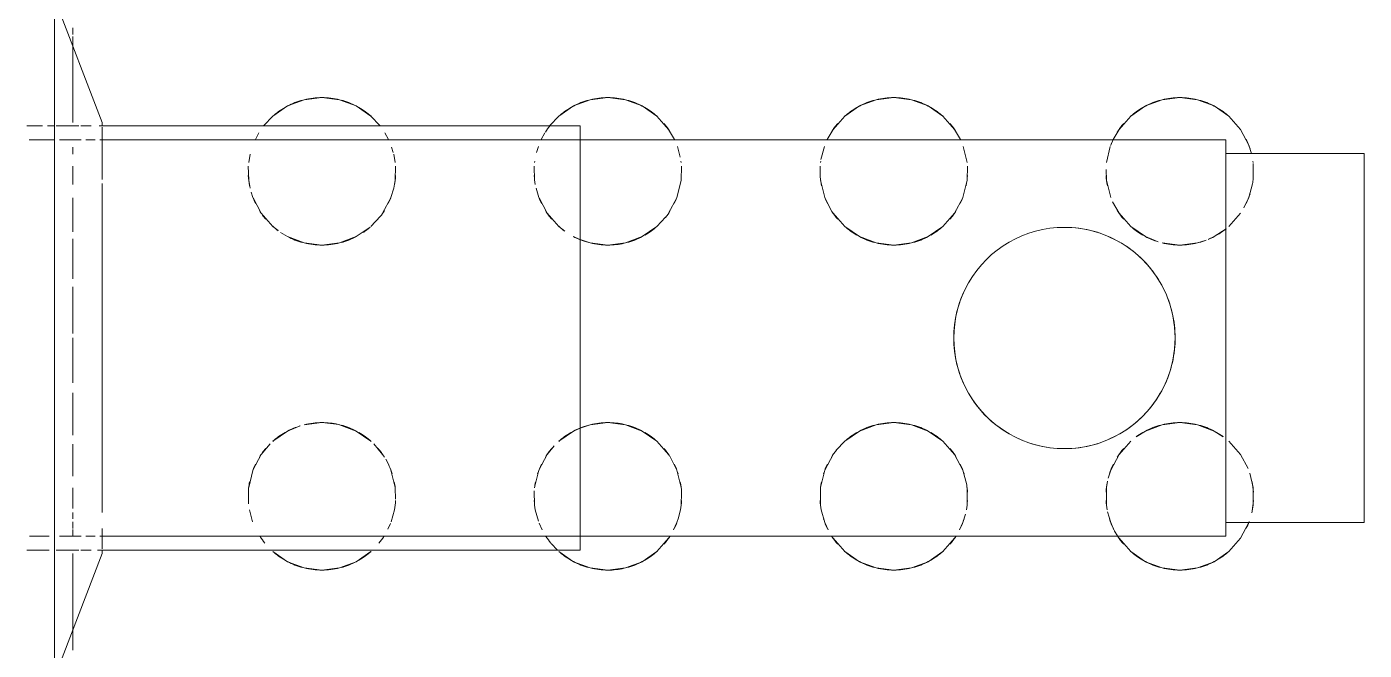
# Model space of a CAD drawing. Header units: metres. Extents: x 147 to 427, y -16 to 162.
# Drawn here: x 177.1036 to 177.2486, y 83.111 to 83.1786 of the extents above; entities that cross this region are included whole.
import ezdxf

# ---------------------------------------------------------------- set-up
doc = ezdxf.new("R2010")
doc.units = ezdxf.units.M
doc.layers.add('P-SANR-FIXT', color=7, linetype='Continuous', lineweight=5)

# ---------------------------------------------------------------- blocks, each defined once
blk = doc.blocks.new('UT_Bebedouro Industrial - UT_Bebedouro Industrial-3662647-BANHEIROS E VESTIÁRIO')
at = {"layer": 'P-SANR-FIXT', "color": 254, "true_color": 0xe0e0e0}
for p, q in [((-0.2168124999998998, -0.2400000000001837), (-0.2168124999998998, -0.2424457357249271)), ((-0.1708124999999016, -0.2417230113098729), (-0.1708124999999016, -0.2400000000001837)), ((-0.2153124999999002, -0.2435491953635607), (-0.2153124999999002, -0.245885300906858)), ((-0.1723124999999013, -0.245885300794452), (-0.1723124999999013, -0.2435491952263268)), ((-0.1708124999999016, -0.243000000000183), (-0.1708124999999016, -0.2422436859445485)), ((-0.2171875000000003, -0.2450000000000006), (-0.2276664668011334, -0.2450000000000006)), ((-0.1611288187249039, -0.2450000000000006), (-0.170437500000001, -0.2450000000000006)), ((-0.1601637600598498, -0.2450000000000006), (-0.1608989556101814, -0.2450000000000006)), ((-0.2153124999999002, -0.2464012828272556), (-0.2153124999999002, -0.2474313589593083)), ((-0.1723124999999013, -0.2474313589769287), (-0.1723124999999013, -0.2464012829982663)), ((-0.2168773495373136, -0.2481896415829489), (-0.2171337393783538, -0.2481896415829489)), ((-0.1704912606216469, -0.2481896415829489), (-0.1707476504626848, -0.2481896415829489)), ((-0.2137347221065308, -0.2644878462729534), (-0.2124401104509164, -0.2641340369552007)), ((-0.211801412634626, -0.2640419351745752), (-0.2100752072232906, -0.2640517798067544)), ((-0.2100195731113939, -0.2640583292165763), (-0.2081744469676914, -0.2645095312797903)), ((-0.1785747390114175, -0.2645198702678775), (-0.1779833656719363, -0.2643221040936454)), ((-0.1747736064730347, -0.2640583292165765), (-0.1738805689291592, -0.2642192409653529)), ((-0.1828215481203029, -0.2682822148330107), (-0.1823600226871307, -0.2675125276263506)), ((-0.2032163320140281, -0.2700854748950602), (-0.2029838665534364, -0.2720000002093607)), ((-0.2029838665534364, -0.2720000002093608), (-0.203206641000357, -0.2738747636648707)), ((-0.1817971435674962, -0.2772235149810565), (-0.182821548120303, -0.275717785585711)), ((-0.2052842757807251, -0.2776133676512275), (-0.2064393485795873, -0.2785838711365101)), ((-0.1806142550880794, -0.2783416541752079), (-0.1817259859004461, -0.2773049814752871)), ((-0.2139336125197417, -0.2794362916636994), (-0.2145562186918787, -0.2791574219469704)), ((-0.2124401104509134, -0.2798659634635214), (-0.2137347221065306, -0.2795121541457683)), ((-0.2081470274570962, -0.2794801301508442), (-0.2100195731113939, -0.2799416712021452)), ((-0.2069644580580068, -0.2789164000646296), (-0.2076522218078743, -0.2792727970630119)), ((-0.1786113778690333, -0.2794661276667957), (-0.1802824178889266, -0.2785838711365101)), ((-0.17757871842146, -0.2797846857610399), (-0.1785747390114176, -0.2794801301508442)), ((-0.1738805689291592, -0.2797807594533689), (-0.1747736064730347, -0.2799416712021454)), ((-0.1731025048697286, -0.2795533501776974), (-0.1736861570002897, -0.2797317917106872)), ((-0.2100752072232905, -0.2799482206119672), (-0.2112999246869069, -0.2799932457791544)), ((-0.2146057079093283, -0.2958675156635267), (-0.213904837018073, -0.2955523422831805)), ((-0.213669243963131, -0.2954642329457246), (-0.2124401104509122, -0.2951340367458399)), ((-0.2119481599954791, -0.2950583290072163), (-0.2103743341574, -0.2950234867389548)), ((-0.210019573111394, -0.2950583290072163), (-0.2081470274570963, -0.2955198700585174)), ((-0.1785747390114176, -0.2955198700585175), (-0.177562081153688, -0.2952113950835616)), ((-0.17670219335712, -0.2950583290072164), (-0.175190259334389, -0.2950190614401615)), ((-0.1747736064730348, -0.2950583290072164), (-0.1746529240973511, -0.2950739508997237)), ((-0.1737002232677541, -0.2952644948701099), (-0.1730395389469333, -0.2954688626583223)), ((-0.1822274470463217, -0.2983228040657442), (-0.1817259859004461, -0.2976950187340744)), ((-0.2147484800868693, -0.2999999999999999), (-0.2137310842870424, -0.2999999999999999)), ((-0.2136126741660664, -0.2999999999999999), (-0.2053125000000004, -0.2999999999999999)), ((-0.2053125000000004, -0.2999999999999999), (-0.1997653380373584, -0.2999999999999999)), ((-0.19938517062565, -0.2999999999999999), (-0.1938125000000004, -0.2999999999999999)), ((-0.1938125000000004, -0.2999999999999999), (-0.1882398293743508, -0.2999999999999999)), ((-0.1878596619626424, -0.2999999999999999), (-0.1823125000000004, -0.2999999999999999)), ((-0.1831110684560072, -0.2998971132128124), (-0.182821548120303, -0.2992822146236507)), ((-0.1823125000000004, -0.2999999999999999), (-0.1775490440327098, -0.2999999999999999)), ((-0.1769588741815553, -0.2999999999999999), (-0.1750485343902909, -0.2999999999999999)), ((-0.1745499059166034, -0.2999999999999999), (-0.1740123258339345, -0.2999999999999999)), ((-0.1738939157129583, -0.2999999999999999), (-0.1728765199131314, -0.2999999999999999)), ((-0.2139693777447054, -0.3699999999999999), (-0.1993771094697047, -0.3699999999999999)), ((-0.2131310165257817, -0.3699999999999999), (-0.2138125000000003, -0.3699999999999999)), ((-0.2111330080756891, -0.3699999999999999), (-0.2131310165257817, -0.3699999999999999)), ((-0.2079546356237313, -0.3699999999999999), (-0.2111330080756891, -0.3699999999999999)), ((-0.1993947602644581, -0.3699999999999999), (-0.2079546356237313, -0.3699999999999999)), ((-0.1989968841883092, -0.3699999999999999), (-0.1938125000000006, -0.3699999999999999)), ((-0.1938125000000003, -0.3699999999999999), (-0.1989888809020507, -0.3699999999999999)), ((-0.1886361190979499, -0.3699999999999999), (-0.1938125000000003, -0.3699999999999999)), ((-0.1938125000000006, -0.3699999999999999), (-0.1886281158116919, -0.3699999999999999)), ((-0.1882478905302964, -0.3699999999999999), (-0.1786097042044897, -0.3699999999999999)), ((-0.1764919919243116, -0.3699999999999999), (-0.1882302397355426, -0.3699999999999999)), ((-0.1786097042044897, -0.3699999999999999), (-0.1745283515239134, -0.3699999999999999)), ((-0.1750483716074521, -0.3699999999999999), (-0.1764919919243116, -0.3699999999999999)), ((-0.1738125000000003, -0.3699999999999999), (-0.1746073357743187, -0.3699999999999999)), ((-0.174345732886334, -0.3699999999999999), (-0.1736556222552916, -0.3699999999999999))]:
    blk.add_line(p, q, dxfattribs=at)
at = {"layer": 'P-SANR-FIXT', "color": 254, "true_color": 0xe9e9e9}
for p, q in [((-0.2153124999999002, -0.2402896419001718), (-0.2153124999999002, -0.2424391471451319)), ((-0.1723124999999013, -0.243000000000183), (-0.1723124999999013, -0.2402571763924827)), ((-0.2156308583216511, -0.2481896415829489), (-0.2163381938991665, -0.2481896415829489)), ((-0.2144756930763072, -0.2481896415829489), (-0.2154671793672315, -0.2481896415829489)), ((-0.2100040026089077, -0.2481896415829489), (-0.2123422123487192, -0.2481896415829489)), ((-0.2050960353979515, -0.2481896415829489), (-0.2093667052861335, -0.2481896415829489)), ((-0.1997970124544266, -0.2481896415829489), (-0.2047348082387042, -0.2481896415829489)), ((-0.1938125000000003, -0.2481896415829489), (-0.1989949256749574, -0.2481896415829489)), ((-0.1882103568860142, -0.2481896415829489), (-0.1929866240443988, -0.2481896415829489)), ((-0.1870872676905617, -0.2481896415829489), (-0.187827987545574, -0.2481896415829489)), ((-0.1825289646020445, -0.2481896415829489), (-0.186589227756486, -0.2481896415829489)), ((-0.1779969400285167, -0.2481896415829489), (-0.1817129595335137, -0.2481896415829489)), ((-0.1770417218637243, -0.2481896415829489), (-0.1776209973910891, -0.2481896415829489)), ((-0.1751191457180657, -0.2481896415829489), (-0.1766110837961745, -0.2481896415829489)), ((-0.1721578206327691, -0.2481896415829489), (-0.1744357324423969, -0.2481896415829489)), ((-0.1712868061008341, -0.2481896415829489), (-0.1719941416783495, -0.2481896415829489))]:
    blk.add_line(p, q, dxfattribs=at)
at = {"layer": 'P-SANR-FIXT', "color": 9, "true_color": 0xc0c0c0}
for p, q in [((-0.343, -0.2430000000000004), (0.343, -0.2430000000000004)), ((-0.2171874999999019, -0.2481896415831281), (-0.2306532765568542, -0.2430000000001916)), ((-0.1569717234429429, -0.243000000000183), (-0.1704374999998995, -0.2481896415831281)), ((-0.2168124999998998, -0.2476853449555534), (-0.2168124999998998, -0.300000000000183)), ((-0.1708124999999016, -0.300000000000183), (-0.1708124999999016, -0.2478592750793623)), ((-0.2168773495373136, -0.2481896415829489), (-0.2171875, -0.2481896415829489)), ((-0.2114681739228449, -0.2481896415829489), (-0.2127232722435145, -0.2481896415829489)), ((-0.1996875683226421, -0.2481896415829489), (-0.2030712019086385, -0.2481896415829489)), ((-0.1845537980913542, -0.2481896415829489), (-0.187937431677355, -0.2481896415829489)), ((-0.1749017277564863, -0.2481896415829489), (-0.1761568260771522, -0.2481896415829489)), ((-0.1704375000000007, -0.2481896415829489), (-0.1707476504626848, -0.2481896415829489)), ((-0.2168125000000003, -0.2999999999999999), (-0.1708125000000004, -0.2999999999999999)), ((-0.2153124999999002, -0.300000000000183), (-0.2153124999999002, -0.3700000000001845)), ((-0.1723124999999013, -0.3700000000001845), (-0.1723124999999013, -0.300000000000183)), ((-0.2153125000000003, -0.3699999999999999), (-0.1723125000000003, -0.3699999999999999)), ((-0.2138124999999005, -0.3700000000001845), (-0.2138124999999005, -0.385000000000181)), ((-0.1738124999998966, -0.385000000000181), (-0.1738124999998966, -0.3700000000001845)), ((-0.2138125000000003, -0.385), (-0.1738125000000003, -0.385))]:
    blk.add_line(p, q, dxfattribs=at)
at = {"layer": 'P-SANR-FIXT', "color": 254, "true_color": 0xd3d3d3}
for p, q in [((0.343, -0.2430000000000004), (-0.343, -0.2430000000000004)), ((-0.2168124999998998, -0.2431797854210917), (-0.2168124999998998, -0.2456480347488624)), ((-0.1708124999999016, -0.2456480348234286), (-0.1708124999999016, -0.2431797852094258)), ((-0.2276664668011334, -0.2450000000000004), (-0.2171875000000003, -0.2450000000000004)), ((-0.170437500000001, -0.2450000000000004), (-0.161128818724904, -0.2450000000000004)), ((-0.1608989556101814, -0.2450000000000004), (-0.1601637600598499, -0.2450000000000004)), ((-0.2168124999998998, -0.2458592899244402), (-0.2168124999998998, -0.2469920681580703)), ((-0.1708124999999016, -0.2469920681858999), (-0.1708124999999016, -0.2458592899138064)), ((-0.2153124999999002, -0.2479105741302455), (-0.2153124999999002, -0.300000000000183)), ((-0.1723124999999013, -0.300000000000183), (-0.1723124999999013, -0.2479105741580925)), ((-0.2144756930763073, -0.2481896415829489), (-0.2166874146562469, -0.2481896415829489)), ((-0.2030712019086385, -0.2481896415829489), (-0.2114681739228449, -0.2481896415829489)), ((-0.187937431677355, -0.2481896415829489), (-0.1996875683226421, -0.2481896415829489)), ((-0.1770417218637254, -0.2481896415829489), (-0.1845537980913542, -0.2481896415829489)), ((-0.1709375853437509, -0.2481896415829489), (-0.1749017277564863, -0.2481896415829489)), ((-0.17229001801941, -0.2647817037732966), (-0.1715745133944293, -0.2651691197956922)), ((-0.1715745133944334, -0.2788308806230321), (-0.17229001801941, -0.2792182966454252)), ((-0.1722900180194101, -0.2957817035639365), (-0.1715745133944335, -0.2961691195863297)), ((-0.216829141643338, -0.2975382062489453), (-0.2161039709048466, -0.2968538149683466)), ((-0.2168125000000003, -0.2999999999999999), (-0.2154695494897118, -0.2999999999999999)), ((-0.172155450510289, -0.2999999999999999), (-0.1708125000000004, -0.2999999999999999)), ((-0.2138207056497769, -0.3104801299414841), (-0.2146057079093284, -0.3101324843364748)), ((-0.1786113778690333, -0.3104661274574357), (-0.1802824178889266, -0.3095838709271501)), ((-0.2124401104509123, -0.3108659632541615), (-0.2134257856441542, -0.310617895085938)), ((-0.2105650470916884, -0.3109886079609844), (-0.2119481599954791, -0.3109416709927852)), ((-0.1767461067196167, -0.3109362104594134), (-0.1785747390114176, -0.3104801299414842)), ((-0.175190259334389, -0.3109809385598402), (-0.17670219335712, -0.3109416709927853)), ((-0.1746529240973511, -0.3109260491002781), (-0.1747736064730348, -0.3109416709927853)), ((-0.1730395389469332, -0.3105311373416794), (-0.1742056529831157, -0.3108514384569551)), ((-0.2119481599954792, -0.3260583287978563), (-0.2101684989409413, -0.3260417126643332)), ((-0.1785747390114177, -0.3265198698491577), (-0.17670219335712, -0.3260583287978565)), ((-0.1763505175155612, -0.3260237197834863), (-0.175190259334389, -0.3260190612308016)), ((-0.1747736064730348, -0.3260583287978565), (-0.1746529240973511, -0.3260739506903637)), ((-0.1744631574049166, -0.3261024050343563), (-0.1730395389469333, -0.3264688624489623)), ((-0.1800856818807382, -0.3272847263763002), (-0.1786113778690334, -0.326533872333206)), ((-0.2100195731113941, -0.3419416707834252), (-0.2119481599954793, -0.3419416707834252)), ((-0.1730395389469333, -0.3415311371323195), (-0.1747736064730348, -0.3419416707834254)), ((-0.2153263911218482, -0.3582813316452385), (-0.2146743794602261, -0.357902820359136)), ((-0.1747736064730349, -0.3570583285884963), (-0.1730395389469333, -0.3574688622396021)), ((-0.1729010608187372, -0.3575198696397973), (-0.1722900180194101, -0.3577817031452163)), ((-0.1837378999150775, -0.3649999995812807), (-0.1835054344544859, -0.3630854742669803)), ((-0.2153125000000003, -0.3699999999999999), (-0.2139693777447054, -0.3699999999999999)), ((-0.1993947602644582, -0.3699999999999999), (-0.2138125000000003, -0.3699999999999999)), ((-0.1886361190979501, -0.3699999999999999), (-0.1989888809020509, -0.3699999999999999)), ((-0.1750483716074521, -0.3699999999999999), (-0.1882302397355427, -0.3699999999999999)), ((-0.1802824178889268, -0.3715838705084298), (-0.1817259859004463, -0.370304980847207)), ((-0.1738125000000003, -0.3699999999999999), (-0.1746073357743187, -0.3699999999999999)), ((-0.1736556222552916, -0.3699999999999999), (-0.1723125000000003, -0.3699999999999999)), ((-0.1748844588790676, -0.3729543160875249), (-0.1764941199194359, -0.3729640814164181)), ((-0.1746529240973513, -0.3729260486815579), (-0.1747736064730349, -0.3729416705740651)), ((-0.2138125000000003, -0.385), (-0.1738125000000003, -0.385))]:
    blk.add_line(p, q, dxfattribs=at)
at = {"layer": 'P-SANR-FIXT', "color": 7, "true_color": 0xefefef}
for p, q in [((-0.2152843232794333, -0.2450000000000004), (-0.2145799052652141, -0.2450000000000004)), ((-0.214467692163029, -0.2450000000000004), (-0.2137310842870438, -0.2450000000000004)), ((-0.2134264902603976, -0.2450000000000004), (-0.2127232722435159, -0.2450000000000004)), ((-0.2123006327049879, -0.2450000000000004), (-0.210075955967289, -0.2450000000000004)), ((-0.2087869480042208, -0.2450000000000004), (-0.2053125000000002, -0.2450000000000004)), ((-0.2043630619026776, -0.2450000000000004), (-0.1997653380373592, -0.2450000000000004)), ((-0.1986845406405136, -0.2450000000000004), (-0.1938125000000007, -0.2450000000000004)), ((-0.1933164301635538, -0.2450000000000004), (-0.1882478905302976, -0.2450000000000004)), ((-0.187397398465754, -0.2450000000000004), (-0.1830624999999983, -0.2450000000000004)), ((-0.1823125000000012, -0.2450000000000004), (-0.1786097042044904, -0.2450000000000004)), ((-0.1771777086784328, -0.2450000000000004), (-0.1751929538186348, -0.2450000000000004)), ((-0.1738939157129575, -0.2450000000000004), (-0.17312770469955, -0.2450000000000004)), ((-0.1744357324423969, -0.2481896415829489), (-0.1749017277564862, -0.2481896415829489))]:
    blk.add_line(p, q, dxfattribs=at)
at = {"layer": 'P-SANR-FIXT', "color": 7, "true_color": 0xf3f3f3}
for p, q in [((-0.2145799052652141, -0.2450000000000006), (-0.2152843232794332, -0.2450000000000006)), ((-0.2137310842870438, -0.2450000000000006), (-0.214467692163029, -0.2450000000000006)), ((-0.2127232722435159, -0.2450000000000006), (-0.2134264902603976, -0.2450000000000006)), ((-0.2100759559672889, -0.2450000000000006), (-0.2123006327049877, -0.2450000000000006)), ((-0.2053125000000002, -0.2450000000000006), (-0.2087869480042208, -0.2450000000000006)), ((-0.1997653380373591, -0.2450000000000006), (-0.2043630619026776, -0.2450000000000006)), ((-0.1938125000000006, -0.2450000000000006), (-0.1986845406405136, -0.2450000000000006)), ((-0.1882478905302975, -0.2450000000000006), (-0.1933164301635538, -0.2450000000000006)), ((-0.1830624999999983, -0.2450000000000006), (-0.1873973984657539, -0.2450000000000006)), ((-0.1786097042044903, -0.2450000000000006), (-0.1823125000000012, -0.2450000000000006)), ((-0.1751929538186347, -0.2450000000000006), (-0.1771777086784328, -0.2450000000000006)), ((-0.1731277046995499, -0.2450000000000006), (-0.1738939157129575, -0.2450000000000006))]:
    blk.add_line(p, q, dxfattribs=at)
at = {"layer": 'P-SANR-FIXT', "color": 254, "true_color": 0xe0e0e0, "flags": 128}
for points in [[(-0.2081276408369281, -0.2645272526530523), (-0.2064393485795873, -0.2654161292822115), (-0.2052842757807251, -0.2663866327674942)], [(-0.1821713201259227, -0.2672458111697748), (-0.181725985900446, -0.2666950189434345), (-0.1802824178889265, -0.2654161292822116), (-0.1786113778690332, -0.264533872751926)], [(-0.1775620811536878, -0.2642113952929216), (-0.1767021933571198, -0.2640583292165765), (-0.1751902593343889, -0.2640190616495216)], [(-0.2049957805680677, -0.2666950189434344), (-0.2039002183482108, -0.2682822148330106), (-0.2033394729496209, -0.2696424864620919)], [(-0.1837378999150772, -0.2720000002093608), (-0.1835054344544856, -0.2700854748950604), (-0.1828215481203029, -0.2682822148330107)], [(-0.182821548120303, -0.275717785585711), (-0.1835054344544857, -0.2739145255236612), (-0.1837378999150772, -0.2720000002093608)], [(-0.2032163320140281, -0.2739145255236613), (-0.2039002183482108, -0.275717785585711), (-0.2049957805680677, -0.2773049814752872)], [(-0.1751902593343889, -0.2799809387692003), (-0.17670219335712, -0.2799416712021454), (-0.177562081153688, -0.2797886051258002)], [(-0.2081470274570963, -0.2955198700585174), (-0.2064393485795873, -0.2964161290728515), (-0.2054962853628991, -0.2971795569116553)], [(-0.1817259859004461, -0.2976950187340744), (-0.1802824178889265, -0.2964161290728516), (-0.1786113778690334, -0.295533872542566)], [(-0.2049957805680678, -0.2976950187340743), (-0.2039002183482109, -0.2992822146236505), (-0.2035767829325125, -0.2999791124606862)]]:
    blk.add_lwpolyline(points, dxfattribs=at)
at = {"layer": 'P-SANR-FIXT', "color": 9, "true_color": 0xc0c0c0, "flags": 128}
for points in [[(-0.2189838665534365, -0.2720000002093608), (-0.2187514010928449, -0.2700854748950602), (-0.2180675147586622, -0.2682822148330106), (-0.2169719525388053, -0.2666950189434344)], [(-0.1707847008948146, -0.2657183061482055), (-0.1697498139297084, -0.2666950189434345), (-0.1686542517098516, -0.2682822148330107), (-0.1679703653756689, -0.2700854748950604), (-0.1677378999150772, -0.2720000002093608)], [(-0.2169719525388053, -0.2773049814752871), (-0.2180675147586622, -0.2757177855857109), (-0.2187514010928449, -0.2739145255236611), (-0.2189838665534365, -0.2720000002093607)], [(-0.1677378999150772, -0.2720000002093609), (-0.1679703653756689, -0.2739145255236614), (-0.1686542517098516, -0.2757177855857111), (-0.1697498139297084, -0.2773049814752873), (-0.1707847008948147, -0.2782816942705164)], [(-0.1707847008948135, -0.2967183059388463), (-0.1697498139297085, -0.2976950187340744), (-0.1686542517098517, -0.2992822146236506), (-0.1679703653756689, -0.3010854746857002), (-0.1677378999150773, -0.3030000000000007)], [(-0.2189838665534366, -0.3030000000000007), (-0.2187514010928449, -0.3010854746857002), (-0.2180675147586622, -0.2992822146236506), (-0.2169719525388053, -0.2976950187340744)], [(-0.2155283845272858, -0.30958387092715), (-0.2169719525388054, -0.3083049812659271), (-0.2180675147586622, -0.3067177853763509), (-0.2187514010928449, -0.3049145253143011), (-0.2189838665534366, -0.3030000000000006)], [(-0.1677378999150773, -0.3030000000000008), (-0.1679703653756689, -0.3049145253143014), (-0.1686542517098517, -0.306717785376351), (-0.1697498139297085, -0.3083049812659272), (-0.1711933819412281, -0.3095838709271501), (-0.17229001801941, -0.3102182964360651)], [(-0.2189838665534366, -0.3339999997906408), (-0.218751401092845, -0.3320854744763403), (-0.2180675147586623, -0.3302822144142906), (-0.2169719525388054, -0.3286950185247144), (-0.2155283845272858, -0.3274161288634915)], [(-0.1722900180194101, -0.3267817033545766), (-0.1711933819412281, -0.3274161288634916), (-0.1697498139297086, -0.3286950185247144), (-0.1686542517098517, -0.3302822144142907), (-0.167970365375669, -0.3320854744763404), (-0.1677378999150774, -0.3339999997906408)], [(-0.2155283845272859, -0.3405838707177899), (-0.2169719525388054, -0.3393049810565671), (-0.2180675147586623, -0.3377177851669908), (-0.2187514010928451, -0.3359145251049412), (-0.2189838665534366, -0.3339999997906407)], [(-0.1677378999150774, -0.3339999997906409), (-0.167970365375669, -0.3359145251049414), (-0.1686542517098517, -0.3377177851669911), (-0.1697498139297086, -0.3393049810565673), (-0.1711933819412282, -0.3405838707177902), (-0.1722900180194101, -0.3412182962267052)], [(-0.1722900180194101, -0.3577817031452163), (-0.1711933819412283, -0.3584161286541315), (-0.1697498139297086, -0.3596950183153543), (-0.1686542517098518, -0.3612822142049306), (-0.167970365375669, -0.3630854742669802), (-0.1677378999150775, -0.3649999995812806)], [(-0.2189838665534367, -0.3649999995812806), (-0.2187514010928451, -0.3630854742669802), (-0.2180675147586624, -0.3612822142049304), (-0.2169719525388055, -0.3596950183153543), (-0.215528384527286, -0.3584161286541313)], [(-0.213820705649777, -0.3724801295227639), (-0.215528384527286, -0.3715838705084297), (-0.2169719525388055, -0.3703049808472069), (-0.2180675147586624, -0.3687177849576306), (-0.2187514010928451, -0.366914524895581), (-0.2189838665534367, -0.3649999995812804)], [(-0.1677378999150775, -0.3649999995812807), (-0.167970365375669, -0.3669145248955812), (-0.1686542517098518, -0.3687177849576309), (-0.1697498139297086, -0.3703049808472071), (-0.1711933819412283, -0.37158387050843), (-0.1729010608187372, -0.3724801295227641), (-0.1737985226846712, -0.372760711449767)]]:
    blk.add_lwpolyline(points, dxfattribs=at)
at = {"layer": 'P-SANR-FIXT', "color": 254, "true_color": 0xd3d3d3, "flags": 128}
for points in [[(-0.2035767829325125, -0.2999791124606862), (-0.2032163320140281, -0.3010854746857002), (-0.2029838665534366, -0.3030000000000006)], [(-0.1837378999150773, -0.3030000000000008), (-0.1835054344544857, -0.3010854746857003), (-0.1831449835360032, -0.2999791124606906)], [(-0.2029838665534366, -0.3030000000000007), (-0.2032163320140281, -0.3049145253143012), (-0.2039002183482108, -0.3067177853763509), (-0.2049957805680677, -0.3083049812659271), (-0.2064393485795873, -0.30958387092715)], [(-0.1807207396841808, -0.3092581623090172), (-0.1817259859004462, -0.3083049812659271), (-0.182821548120303, -0.3067177853763509), (-0.1835054344544857, -0.3049145253143012), (-0.1837378999150773, -0.3030000000000007)], [(-0.206616024672188, -0.3097022669026309), (-0.2081470274570963, -0.3104801299414841), (-0.210019573111394, -0.3109416709927852)], [(-0.2146057079093284, -0.3268675154541667), (-0.213820705649777, -0.3265198698491575), (-0.2124401104509123, -0.3261340365364799)], [(-0.210019573111394, -0.3260583287978563), (-0.2081470274570963, -0.3265198698491574), (-0.2064393485795874, -0.3274161288634915)], [(-0.1837378999150774, -0.3339999997906409), (-0.1835054344544857, -0.3320854744763404), (-0.1828215481203031, -0.3302822144142907), (-0.1817259859004463, -0.3286950185247146), (-0.1802824178889266, -0.3274161288634916)], [(-0.2059777110460945, -0.3277605077214421), (-0.2049957805680679, -0.3286950185247143), (-0.203900218348211, -0.3302822144142906), (-0.2032163320140282, -0.3320854744763403), (-0.2029838665534366, -0.3339999997906407)], [(-0.2029838665534366, -0.3339999997906408), (-0.2032163320140282, -0.3359145251049413), (-0.203900218348211, -0.337717785166991), (-0.2049957805680679, -0.3393049810565671), (-0.2064393485795875, -0.3405838707177901), (-0.2081470274570963, -0.341480129732124), (-0.209750120027831, -0.3419041423298477)], [(-0.1786113778690334, -0.3414661272480757), (-0.1802824178889266, -0.3405838707177901), (-0.1817259859004463, -0.3393049810565673), (-0.1828215481203031, -0.337717785166991), (-0.1835054344544858, -0.3359145251049414), (-0.1837378999150774, -0.3339999997906408)], [(-0.212913412447065, -0.341763161280781), (-0.213820705649777, -0.341480129732124), (-0.2146057079093284, -0.3411324841271148)], [(-0.175190259334389, -0.3419809383504802), (-0.17670219335712, -0.3419416707834254), (-0.1785747390114177, -0.3414801297321242)], [(-0.2146057079093284, -0.3578675152448065), (-0.213820705649777, -0.3575198696397973), (-0.2126542905440961, -0.3571769046980811)], [(-0.2119481599954793, -0.3570583285884962), (-0.2100195731113941, -0.3570583285884962), (-0.209340216601853, -0.3571712171407996)], [(-0.209001070468272, -0.3572502611678003), (-0.2081470274570964, -0.3575198696397972), (-0.2064393485795875, -0.3584161286541313), (-0.2049957805680679, -0.3596950183153542)], [(-0.1833923262701611, -0.3626751485871885), (-0.1828215481203031, -0.3612822142049306), (-0.1817259859004463, -0.3596950183153544), (-0.1802824178889267, -0.3584161286541315), (-0.1790476833001944, -0.3577172027290871)], [(-0.1785747390114177, -0.3575198696397974), (-0.1767021933571201, -0.3570583285884963), (-0.1755316751289252, -0.3570032383877857)], [(-0.2045178898431204, -0.3602902399477383), (-0.203900218348211, -0.3612822142049304), (-0.2032163320140283, -0.3630854742669801), (-0.2029838665534367, -0.3649999995812804)], [(-0.2029838665534367, -0.3649999995812806), (-0.2032163320140283, -0.3669145248955811), (-0.203900218348211, -0.3687177849576307), (-0.2045178898431234, -0.369709759214827)], [(-0.1832016966497958, -0.3678777762704219), (-0.1835054344544859, -0.3669145248955812), (-0.1837378999150775, -0.3649999995812806)], [(-0.181964458799445, -0.3700225533397719), (-0.1828215481203031, -0.3687177849576307), (-0.1831110684560079, -0.3681028863684676)], [(-0.2049957805680679, -0.370304980847207), (-0.2064393485795875, -0.3715838705084298), (-0.2079458358812991, -0.3724005905217684)], [(-0.2084874993104482, -0.3726002871139927), (-0.2100195731113941, -0.372941670574065), (-0.2119481599954793, -0.372941670574065), (-0.2127787756500363, -0.3727954112773418)], [(-0.1771013359351933, -0.3728826752906815), (-0.1785747390114177, -0.372480129522764), (-0.1796966411665051, -0.3719512409699127)]]:
    blk.add_lwpolyline(points, dxfattribs=at)
at = {"layer": 'P-SANR-FIXT', "color": 254, "true_color": 0xd3d3d3}
for centre, radius, start, end in [((-0.2109838665534365, -0.2720000002093608), 0.00800000000000001, 122.9752174640405, 129.4600425915291), ((-0.2109838665534365, -0.2720000002093608), 0.008000000000000009, 138.1856119843653, 149.9999999999998), ((-0.1757378999150772, -0.2720000002093609), 0.007999999999999991, 30.00000000000003, 41.81438801563454), ((-0.2109838665534365, -0.2720000002093608), 0.007999999999999986, 152.194005822583, 165), ((-0.1757378999150772, -0.2720000002093609), 0.007999999999999967, 14.99999999999998, 27.80599417741689), ((-0.2109838665534365, -0.2720000002093608), 0.007999999999999972, 166.130329153745, 180), ((-0.1757378999150772, -0.2720000002093609), 0.008000000000000007, 0, 13.86967084625502), ((-0.2109838665534365, -0.2720000002093608), 0.008000000000000021, 179.9999999999999, 193.869670846257), ((-0.1757378999150772, -0.2720000002093609), 0.008000000000000005, 346.1303291537417, 359.9999999999989), ((-0.2109838665534365, -0.2720000002093608), 0.008000000000000014, 194.9999999999995, 207.8059941773836), ((-0.1757378999150772, -0.2720000002093609), 0.008000000000000012, 332.1940058225819, 344.9999999999989), ((-0.2109838665534365, -0.2720000002093608), 0.00799999999999998, 209.9999999999995, 221.814388015634), ((-0.1757378999150772, -0.2720000002093609), 0.008000000000000007, 318.1856119843645, 329.999999999999), ((-0.2109838665534365, -0.2720000002093608), 0.007999999999999995, 230.5399574084699, 237.0247825359585), ((-0.2109838665534365, -0.3030000000000008), 0.00800000000000001, 122.9752174640405, 129.460042591529), ((-0.1757378999150773, -0.3030000000000009), 0.007999999999999997, 51.62207615401846, 57.81412311544545), ((-0.2109838665534365, -0.3030000000000008), 0.008000000000000009, 138.1856119843652, 149.9999999999996), ((-0.1757378999150773, -0.3030000000000009), 0.008000000000000018, 29.99999999999986, 41.81438801563432), ((-0.2109838665534365, -0.3030000000000008), 0.007999999999999998, 152.1940058225827, 164.9999999999997), ((-0.1757378999150773, -0.3030000000000009), 0.007999999999999986, 14.99999999999987, 27.80599417741669), ((-0.2109838665534365, -0.3030000000000008), 0.008, 166.1303291537446, 179.9999999999996), ((-0.1757378999150773, -0.3030000000000009), 0.008000000000000007, 0, 13.86967084625502), ((-0.2109838665534365, -0.3030000000000008), 0.007999999999999993, 179.9999999999997, 192.8680119425318), ((-0.1757378999150773, -0.3030000000000009), 0.008000000000000012, 346.1303291537421, 359.9999999999989), ((-0.2109838665534365, -0.3030000000000008), 0.008000000000000005, 194.9999999999992, 207.8059941773833), ((-0.1757378999150773, -0.3030000000000009), 0.008000000000000012, 332.1940058225823, 344.9999999999993), ((-0.2109838665534365, -0.3030000000000008), 0.007999999999999988, 209.9999999999991, 221.814388015634), ((-0.1757378999150773, -0.3030000000000009), 0.008000000000000007, 318.1856119843648, 329.999999999999), ((-0.2109838665534365, -0.3030000000000008), 0.007999999999999965, 244.1143736648125, 252.2060281584568), ((-0.2109838665534365, -0.3030000000000008), 0.007999999999999993, 287.7069173256925, 295.88562633512), ((-0.2109838665534365, -0.3030000000000008), 0.007999999999999998, 303.2089859647537, 310.5398075508641), ((-0.1757378999150773, -0.3030000000000009), 0.008000000000000002, 231.3587466337395, 237.8141231154449), ((-0.1757378999150773, -0.3030000000000009), 0.007999999999999995, 244.1143736647468, 248.7708706446232), ((-0.2109838665534365, -0.3030000000000008), 0.007999999999999998, 259.5087442220742, 266.7903289612763), ((-0.2109838665534365, -0.3030000000000008), 0.007999999999999972, 273.2096710385313, 281.3152380246202), ((-0.2109838665534366, -0.3339999997906408), 0.007999999999999995, 93.20967103872275, 100.4912557779248), ((-0.2109838665534366, -0.3339999997906408), 0.007999999999999997, 78.68476197528696, 84.09612580809248), ((-0.1757378999150774, -0.3339999997906409), 0.008000000000000005, 94.41464751020855, 101.3152380243449), ((-0.2109838665534366, -0.3339999997906408), 0.007999999999999997, 107.7069173256604, 115.8856263351867), ((-0.2109838665534366, -0.3339999997906408), 0.007999999999999998, 64.11437366451689, 72.29308267453705), ((-0.2109838665534366, -0.3339999997906408), 0.007999999999999986, 51.15812250843828, 57.81412311540711), ((-0.1757378999150774, -0.3339999997906409), 0.008000000000000016, 123.0186376490052, 130.5398075511715), ((-0.1757378999150774, -0.3339999997906409), 0.008000000000000005, 111.2291293553762, 115.8856263352197), ((-0.2109838665534366, -0.3339999997906408), 0.007999999999999991, 138.1856119843655, 150.0000000000003), ((-0.1757378999150774, -0.3339999997906409), 0.008000000000000007, 30.00000000000008, 41.81438801563474), ((-0.2109838665534366, -0.3339999997906408), 0.007999999999999997, 152.1940058225833, 164.9999999999999), ((-0.1757378999150774, -0.3339999997906409), 0.007999999999999967, 15.00000000000024, 27.80599417741669), ((-0.2109838665534366, -0.3339999997906408), 0.008, 166.130329153745, 180), ((-0.1757378999150774, -0.3339999997906409), 0.008000000000000007, 0, 13.86967084625502), ((-0.2109838665534366, -0.3339999997906408), 0.008000000000000007, 180, 193.8696708462572), ((-0.1757378999150774, -0.3339999997906409), 0.007999999999999985, 346.1303291537417, 359.9999999999989), ((-0.2109838665534366, -0.3339999997906408), 0.007999999999999967, 194.9999999999999, 207.8059941773835), ((-0.1757378999150774, -0.3339999997906409), 0.008, 332.194005822582, 344.9999999999993), ((-0.2109838665534366, -0.3339999997906408), 0.007999999999999991, 209.9999999999994, 221.8143880156338), ((-0.1757378999150774, -0.3339999997906409), 0.008000000000000007, 318.1856119843645, 329.9999999999986), ((-0.2109838665534366, -0.3339999997906408), 0.008000000000000014, 302.1858768847834, 310.5398075508639), ((-0.1757378999150774, -0.3339999997906409), 0.008, 229.4601924487509, 237.8141231154453), ((-0.2109838665534366, -0.3339999997906408), 0.00800000000000001, 244.1143736649442, 252.293082674339), ((-0.2109838665534366, -0.3339999997906408), 0.007999999999999993, 259.5087442220743, 266.790328961522), ((-0.2109838665534366, -0.3339999997906408), 0.008, 273.2096710385314, 278.8991092661049), ((-0.2109838665534366, -0.3339999997906408), 0.008000000000000023, 287.7069173257253, 295.8856263349882), ((-0.1757378999150774, -0.3339999997906409), 0.007999999999999997, 244.1143736648456, 248.7708706446232), ((-0.1757378999150774, -0.3339999997906409), 0.007999999999999997, 258.6847619756543, 266.7903289612829), ((-0.2109838665534367, -0.3649999995812806), 0.008000000000000024, 107.7069173256603, 115.88562633545), ((-0.2109838665534367, -0.3649999995812806), 0.007999999999999997, 93.20967103863077, 100.4912557779249), ((-0.2109838665534367, -0.3649999995812806), 0.00799999999999999, 78.68476197574715, 86.79032896113013), ((-0.2109838665534367, -0.3649999995812806), 0.007999999999999988, 64.11437366461578, 72.29308267427386), ((-0.1757378999150775, -0.3649999995812807), 0.007999999999999978, 93.20967103886969, 101.3152380241606), ((-0.1757378999150775, -0.3649999995812807), 0.007999999999999985, 64.46708223577134, 69.61742320388063), ((-0.2109838665534367, -0.3649999995812806), 0.008000000000000004, 49.46019244875138, 57.81412311540741), ((-0.1757378999150775, -0.3649999995812807), 0.007999999999999978, 122.1858768845542, 130.5398075511719), ((-0.2109838665534367, -0.3649999995812806), 0.008000000000000007, 138.1856119843269, 150.0000000000003), ((-0.1757378999150775, -0.3649999995812807), 0.008000000000000031, 29.99999999999979, 41.81438801563448), ((-0.2109838665534367, -0.3649999995812806), 0.00800000000000001, 152.194005822583, 164.9999999999996), ((-0.1757378999150775, -0.3649999995812807), 0.007999999999999986, 14.99999999999996, 27.8059941774165), ((-0.2109838665534367, -0.3649999995812806), 0.008000000000000026, 166.130329153745, 180), ((-0.1757378999150775, -0.3649999995812807), 0.008000000000000007, 0, 13.86967084625464), ((-0.2109838665534367, -0.3649999995812806), 0.008000000000000007, 180, 193.8696708462572), ((-0.1757378999150775, -0.3649999995812807), 0.007999999999999991, 346.1303291537416, 359.9999999999985), ((-0.2109838665534367, -0.3649999995812806), 0.007999999999999993, 194.9999999999996, 207.8059941773834), ((-0.1757378999150775, -0.3649999995812807), 0.008, 332.194005822582, 344.999999999999), ((-0.2109838665534367, -0.3649999995812806), 0.008000000000000018, 209.9999999999992, 221.8143880156342), ((-0.1757378999150775, -0.3649999995812807), 0.008000000000000024, 318.1856119843643, 329.9999999999985), ((-0.1757378999150775, -0.3649999995812807), 0.007999999999999978, 244.1143736647138, 252.2930826744047), ((-0.2109838665534367, -0.3649999995812806), 0.007999999999999988, 258.6847619755392, 266.7903289612765), ((-0.2109838665534367, -0.3649999995812806), 0.007999999999999997, 273.2096710387157, 281.3152380244362), ((-0.1757378999150775, -0.3649999995812807), 0.007999999999999997, 260.2051529751135, 264.5370228966107)]:
    blk.add_arc(centre, radius, start, end, dxfattribs=at)
at = {"layer": 'P-SANR-FIXT', "color": 254, "true_color": 0xe0e0e0}
for centre, radius, start, end in [((-0.2109838665534365, -0.2720000002093608), 0.007999999999999991, 78.68476197529428, 83.42269287659909), ((-0.2109838665534365, -0.2720000002093608), 0.007999999999999988, 64.11437366504371, 68.85544344569864), ((-0.2109838665534365, -0.2720000002093608), 0.008, 49.46019244909644, 57.81412311536908), ((-0.1757378999150772, -0.2720000002093609), 0.00800000000000002, 122.1858768844775, 130.5398075514017), ((-0.1757378999150772, -0.2720000002093609), 0.008000000000000026, 111.2291293553898, 115.8856263351116), ((-0.1757378999150772, -0.2720000002093609), 0.008000000000000026, 93.20967103871617, 101.3152380244366), ((-0.2109838665534365, -0.2720000002093608), 0.008000000000000014, 302.1858768847834, 310.5398075508642), ((-0.1757378999150772, -0.2720000002093609), 0.007999999999999972, 232.3054664113873, 237.8141231152474), ((-0.2109838665534365, -0.2720000002093608), 0.00800000000000001, 276.5773071234171, 281.3152380244667), ((-0.2109838665534365, -0.2720000002093608), 0.00800000000000002, 287.7069173256924, 294.6491072991091), ((-0.1757378999150772, -0.2720000002093609), 0.008000000000000004, 244.1143736649771, 248.7708706446232), ((-0.1757378999150772, -0.2720000002093609), 0.007999999999999993, 258.6847619755623, 266.7903289612829), ((-0.2109838665534365, -0.2720000002093608), 0.007999999999999993, 259.5087442220744, 266.7903289615218), ((-0.2109838665534365, -0.3030000000000008), 0.008000000000000021, 93.20967103847745, 100.4912557779248), ((-0.2109838665534365, -0.3030000000000008), 0.007999999999999997, 78.68476197528699, 83.42269287658208), ((-0.2109838665534365, -0.3030000000000008), 0.008000000000000004, 64.11437366438517, 72.2930826745702), ((-0.1757378999150773, -0.3030000000000009), 0.007999999999999959, 111.229129355376, 115.8856263353185), ((-0.1757378999150773, -0.3030000000000009), 0.007999999999999998, 93.20967103871617, 100.2968028297839), ((-0.2109838665534365, -0.3030000000000008), 0.008, 49.46019244909644, 57.81412311540752), ((-0.1757378999150773, -0.3030000000000009), 0.007999999999999997, 122.1858768846746, 130.5398075511599), ((-0.2109838665534365, -0.3030000000000008), 0.007999999999999967, 14.99999999999998, 22.2257543063838), ((-0.1757378999150773, -0.3030000000000009), 0.007999999999999986, 157.7742456936488, 164.9999999999996), ((-0.2109838665534365, -0.3030000000000008), 0.008000000000000007, 0, 13.86967084625502), ((-0.1757378999150773, -0.3030000000000009), 0.007999999999999972, 166.1303291537445, 179.9999999999996), ((-0.2109838665534365, -0.3030000000000008), 0.007999999999999997, 347.131988057467, 359.9999999999989), ((-0.1757378999150773, -0.3030000000000009), 0.007999999999999948, 179.9999999999997, 192.868011942532), ((-0.2109838665534365, -0.3030000000000008), 0.008000000000000012, 332.1940058225823, 344.9999999999989), ((-0.1757378999150773, -0.3030000000000009), 0.008000000000000014, 194.9999999999995, 207.8059941774162), ((-0.2109838665534365, -0.3030000000000008), 0.008000000000000007, 318.1856119843646, 329.9999999999991), ((-0.1757378999150773, -0.3030000000000009), 0.00799999999999998, 209.9999999999994, 221.8143880156339), ((-0.2109838665534366, -0.3339999997906408), 0.008000000000000031, 29.99999999999979, 41.81438801563491), ((-0.1757378999150774, -0.3339999997906409), 0.00799999999999999, 138.1856119843654, 150.0000000000001), ((-0.2109838665534366, -0.3339999997906408), 0.007999999999999986, 14.99999999999996, 27.8059941774165), ((-0.1757378999150774, -0.3339999997906409), 0.008000000000000035, 152.194005822583, 164.9999999999996), ((-0.2109838665534366, -0.3339999997906408), 0.008000000000000007, 0, 13.86967084625502), ((-0.1757378999150774, -0.3339999997906409), 0.008000000000000026, 166.130329153745, 180), ((-0.2109838665534366, -0.3339999997906408), 0.00800000000000002, 346.1303291537416, 359.9999999999985), ((-0.1757378999150774, -0.3339999997906409), 0.008000000000000007, 180, 193.8696708462572), ((-0.2109838665534366, -0.3339999997906408), 0.008, 332.194005822582, 344.999999999999), ((-0.1757378999150774, -0.3339999997906409), 0.007999999999999993, 194.9999999999996, 207.8059941774162), ((-0.2109838665534366, -0.3339999997906408), 0.008000000000000007, 318.1856119843645, 329.9999999999986), ((-0.1757378999150774, -0.3339999997906409), 0.008000000000000018, 209.9999999999992, 221.8143880156342), ((-0.1938125000000003, -0.3525000000000002), 0.01200000000000002, 62.25655530348563, 117.7434446965338), ((-0.1938125000000003, -0.3525000000000002), 0.012, 120.0000000000004, 163.4362099289319), ((-0.1938125000000003, -0.3525000000000002), 0.01200000000000001, 2.650462234552936e-13, 60.00000000000039), ((-0.1938125000000003, -0.3525000000000002), 0.01199999999999994, 165.0000000000003, 180.0000000000004), ((-0.1938125000000003, -0.3525000000000002), 0.01200000000000003, 180, 239.9999999999995), ((-0.1938125000000003, -0.3525000000000002), 0.01199999999999995, 329.9999999999993, 359.9999999999994), ((-0.1938125000000003, -0.3525000000000002), 0.01199999999999999, 299.9999999999994, 329.2447309830228), ((-0.2109838665534367, -0.3649999995812806), 0.008000000000000007, 29.99999999999982, 35.97990816639172), ((-0.1757378999150775, -0.3649999995812807), 0.007999999999999972, 138.1856119843656, 150.0000000000003), ((-0.2109838665534367, -0.3649999995812806), 0.007999999999999967, 15.00000000000034, 27.80599417741685), ((-0.1757378999150775, -0.3649999995812807), 0.007999999999999997, 152.1940058225833, 162.9322545052804), ((-0.2109838665534367, -0.3649999995812806), 0.008000000000000007, 0, 13.86967084625502), ((-0.1938125000000003, -0.3525000000000002), 0.012, 242.2565553034662, 268.856536961518), ((-0.1938125000000003, -0.3525000000000002), 0.012, 269.9999999999995, 296.2333895587538), ((-0.1757378999150775, -0.3649999995812807), 0.007999999999999993, 166.1303291537454, 180), ((-0.2109838665534367, -0.3649999995812806), 0.008000000000000012, 346.1303291537417, 359.9999999999989), ((-0.1757378999150775, -0.3649999995812807), 0.008000000000000007, 180, 193.8696708462572), ((-0.2109838665534367, -0.3649999995812806), 0.008000000000000024, 332.1940058226147, 344.9999999999989), ((-0.1757378999150775, -0.3649999995812807), 0.007999999999999967, 194.9999999999999, 200.9389587117805), ((-0.1757378999150775, -0.3649999995812807), 0.007999999999999985, 202.5601505595403, 207.8059941773836), ((-0.2109838665534367, -0.3649999995812806), 0.008000000000000023, 324.0200918335309, 329.9999999999987), ((-0.1757378999150775, -0.3649999995812807), 0.007999999999999991, 209.9999999999994, 219.0533046496863)]:
    blk.add_arc(centre, radius, start, end, dxfattribs=at)
at = {"layer": 'P-SANR-FIXT', "color": 254, "true_color": 0xe9e9e9}
for centre, radius, start, end in [((-0.2109838665534365, -0.2720000002093608), 0.008000000000000018, 30.00000000000001, 41.81438801563433), ((-0.1757378999150772, -0.2720000002093609), 0.008000000000000009, 138.1856119843653, 143.6450546801792), ((-0.2109838665534365, -0.2720000002093608), 0.008000000000000009, 17.33077519692936, 27.80599417741693), ((-0.1757378999150772, -0.2720000002093609), 0.007999999999999998, 152.1940058225827, 165.0000000000001), ((-0.2109838665534365, -0.2720000002093608), 0.008000000000000007, 0, 13.86967084625464), ((-0.1757378999150772, -0.2720000002093609), 0.008, 166.1303291537449, 180), ((-0.2109838665534365, -0.2720000002093608), 0.00800000000000001, 347.2363067613949, 359.9999999999989), ((-0.1757378999150772, -0.2720000002093609), 0.008000000000000021, 179.9999999999999, 193.869670846257), ((-0.2109838665534365, -0.2720000002093608), 0.008000000000000012, 332.1940058225819, 344.9999999999989), ((-0.1757378999150772, -0.2720000002093609), 0.008000000000000005, 194.9999999999991, 207.8059941774164), ((-0.2109838665534365, -0.2720000002093608), 0.008000000000000007, 318.1856119843645, 329.9999999999986), ((-0.1757378999150772, -0.2720000002093609), 0.008000000000000002, 214.1719836648901, 220.3328644245648), ((-0.2109838665534365, -0.3030000000000008), 0.007999999999999991, 29.99999999999988, 41.81438801563436), ((-0.1757378999150773, -0.3030000000000009), 0.008000000000000009, 138.185611984365, 144.3017586737383), ((-0.2109838665534365, -0.3030000000000008), 0.00799999999999999, 22.22575430638371, 27.80599417741678), ((-0.1757378999150773, -0.3030000000000009), 0.007999999999999986, 152.194005822583, 157.4398494403601), ((-0.2109838665534365, -0.3030000000000008), 0.008000000000000026, 192.8680119425315, 194.9999999999992)]:
    blk.add_arc(centre, radius, start, end, dxfattribs=at)
at = {"layer": 'P-SANR-FIXT', "color": 7, "true_color": 0xefefef}
for centre, radius, start, end in [((-0.2109838665534365, -0.3030000000000008), 0.007999999999999988, 344.9999999999989, 347.131988057467), ((-0.1757378999150773, -0.3030000000000009), 0.007999999999999998, 192.8680119425315, 194.9999999999995)]:
    blk.add_arc(centre, radius, start, end, dxfattribs=at)
at = {"layer": 'P-SANR-FIXT', "color": 9, "true_color": 0xc0c0c0}
for centre, radius, start, end in [((-0.2109838665534365, -0.3030000000000008), 0.008, 229.4601924487507, 237.0247825359584), ((-0.1757378999150773, -0.3030000000000009), 0.008000000000000023, 302.1858768847452, 310.5398075508643), ((-0.2109838665534366, -0.3339999997906408), 0.00799999999999998, 122.9752174640408, 130.5398075512867), ((-0.1757378999150774, -0.3339999997906409), 0.007999999999999983, 49.46019244890489, 57.8141231154458), ((-0.2109838665534366, -0.3339999997906408), 0.008, 229.4601924487508, 237.0247825359585), ((-0.1938125000000003, -0.3525000000000002), 0.01200000000000001, 359.9999999999996, 179.9999999999999), ((-0.1757378999150774, -0.3339999997906409), 0.007999999999999985, 302.1858768847451, 310.5398075508642), ((-0.1938125000000003, -0.3525000000000002), 0.01200000000000002, 179.9999999999996, 359.999999999999), ((-0.2109838665534367, -0.3649999995812806), 0.008000000000000004, 122.9752174640407, 130.5398075514788), ((-0.1757378999150775, -0.3649999995812807), 0.008, 49.46019244890468, 57.81412311544562), ((-0.2109838665534367, -0.3649999995812806), 0.007999999999999991, 244.1143736648125, 249.9752559996057), ((-0.1757378999150775, -0.3649999995812807), 0.008000000000000014, 287.7069173256263, 295.8856263352515)]:
    blk.add_arc(centre, radius, start, end, dxfattribs=at)

msp = doc.modelspace()

# ---------------------------------------------------------------- block references
at = {"layer": 'P-SANR-FIXT', "color": 254, "true_color": 0xe0e0e0, "rotation": 89.99999999999953}
msp.add_blockref('UT_Bebedouro Industrial - UT_Bebedouro Industrial-3662647-BANHEIROS E VESTIÁRIO', (176.8635652053939, 83.33869624936897), dxfattribs=at)

doc.saveas('drawing.dxf')
